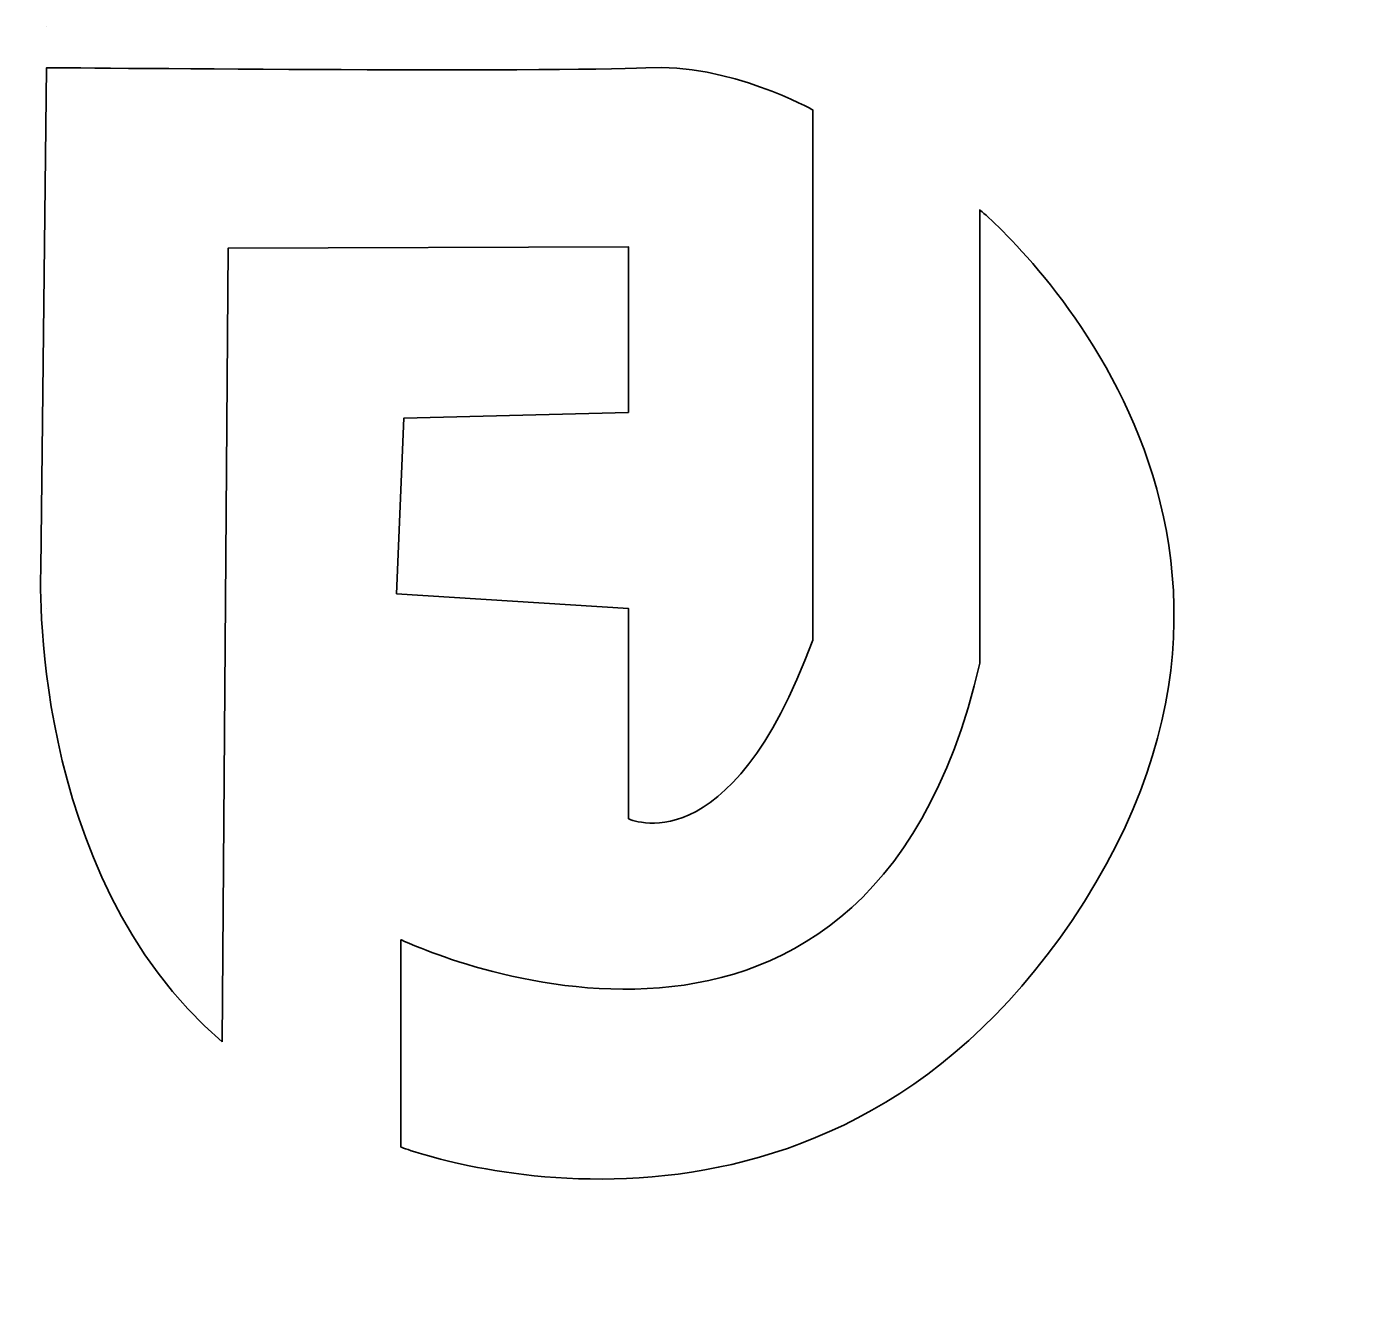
# Model space of a CAD drawing. Header units: inches. Extents: x 86 to 315, y -264 to -42.
import ezdxf

# ---------------------------------------------------------------- set-up
doc = ezdxf.new("R2010")
doc.units = ezdxf.units.IN
doc.header["$MEASUREMENT"] = 0
doc.layers.add('Layer 1', color=7, linetype='Continuous')

# ---------------------------------------------------------------- blocks, each defined once
blk = doc.blocks.new('block 2')
at = {"layer": 'Layer 1', "color": 7, "lineweight": 35, "true_color": 0xffffff}
for points in [[(89.13, -42.42), (89.13, -42.42)], [(89.13, -143.42), (89.13, -143.42)]]:
    blk.add_lwpolyline(points, dxfattribs=at)
for points, knots in [([(119.63, -218.67), (119.63, -218.67), (120.63, -80.92), (120.63, -80.92), (120.63, -80.92), (190.13, -80.67), (190.13, -80.67), (190.13, -80.67), (190.13, -109.42), (190.13, -109.42), (190.13, -109.42), (151.13, -110.42), (151.13, -110.42), (151.13, -110.42), (149.88, -140.89), (149.88, -140.89), (149.88, -140.89), (190.13, -143.42), (190.13, -143.42), (190.13, -143.42), (190.13, -179.92), (190.13, -179.92), (190.13, -179.92), (207.63, -188.42), (222.13, -148.92), (222.13, -148.92), (222.13, -56.92), (222.13, -56.92), (222.13, -56.92), (207.63, -48.75), (193.13, -49.58), (178.63, -50.42), (89.13, -49.58), (89.13, -49.58), (89.13, -49.58), (88.13, -136.58), (88.13, -136.58), (88.13, -136.58), (85.63, -189.42), (119.63, -218.67)], [0, 0, 0, 0, 1, 1, 1, 2, 2, 2, 3, 3, 3, 4, 4, 4, 5, 5, 5, 6, 6, 6, 7, 7, 7, 8, 8, 8, 9, 9, 9, 10, 10, 10, 11, 11, 11, 12, 12, 12, 13, 13, 13, 13]), ([(150.63, -200.92), (150.63, -200.92), (231.13, -239.58), (251.13, -152.92), (251.13, -152.92), (251.13, -74.25), (251.13, -74.25), (251.13, -74.25), (314.79, -126.98), (267.13, -197.58), (222.13, -264.25), (150.63, -236.92), (150.63, -236.92), (150.63, -236.92), (150.63, -200.92), (150.63, -200.92)], [0, 0, 0, 0, 1, 1, 1, 2, 2, 2, 3, 3, 3, 4, 4, 4, 5, 5, 5, 5])]:
    blk.add_open_spline(points, degree=3, knots=knots, dxfattribs=at)

msp = doc.modelspace()

# ---------------------------------------------------------------- block references
at = {"layer": 'Layer 1'}
msp.add_blockref('block 2', (0, 0), dxfattribs=at)

doc.saveas('drawing.dxf')
